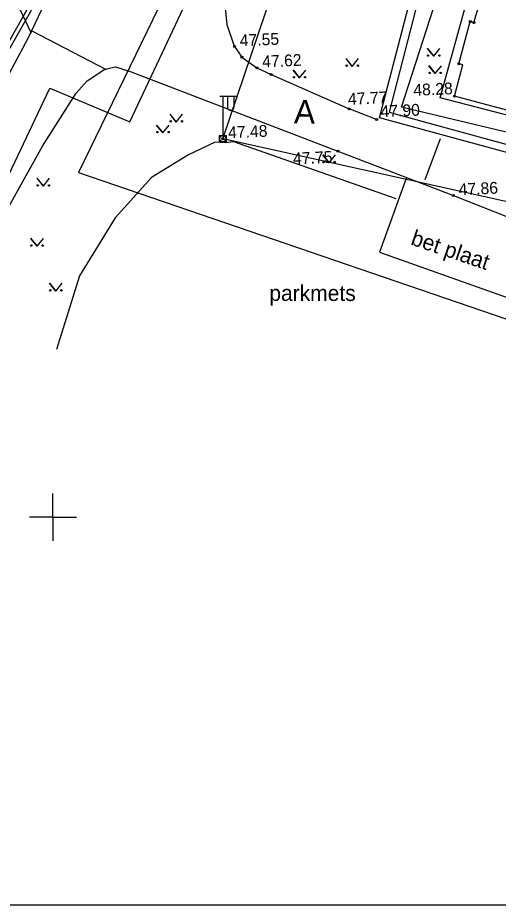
# Model space of a CAD drawing. Extents: x 640815 to 641975, y 6454871 to 6455868.
# Drawn here: x 641847.8 to 641878.3, y 6455725.3 to 6455781.8 of the extents above; entities that cross this region are included whole.
import ezdxf

# ---------------------------------------------------------------- set-up
doc = ezdxf.new("R2010")
doc.units = 0
for name, color, linetype in [('Level 1', 7, 'Continuous'), ('Level 14', 7, 'Continuous'), ('Level 15', 7, 'Continuous'), ('Level 19', 7, 'Continuous'), ('Level 2', 7, 'Continuous'), ('Level 20', 7, 'Continuous'), ('Level 26', 7, 'Continuous'), ('Level 28', 7, 'Continuous'), ('Level 30', 7, 'Continuous'), ('Level 40', 7, 'Continuous'), ('Level 41', 7, 'Continuous'), ('Level 44', 7, 'Continuous'), ('Level 59', 7, 'Continuous'), ('Level 61', 7, 'Continuous'), ('Level 62', 7, 'Continuous'), ('Level 63', 7, 'Continuous'), ('Level 7', 7, 'Continuous')]:
    doc.layers.add(name, color=color, linetype=linetype)

msp = doc.modelspace()

# ---------------------------------------------------------------- linework, layer by layer
at = {"layer": 'Level 1'}
msp.add_lwpolyline([(641893.89, 6455783.3), (641893.19, 6455780.69), (641892.94, 6455780.76), (641892.49, 6455779.05), (641890.17, 6455779.67), (641889.73, 6455778), (641889.97, 6455777.93), (641889.5, 6455776.11), (641889.24, 6455776.17), (641888.51, 6455773.39), (641884.37, 6455774.48), (641884.1, 6455773.46), (641881.95, 6455774.04), (641882.21, 6455775), (641875.55, 6455776.77), (641876.08, 6455778.77), (641875.83, 6455778.83), (641876.56, 6455781.52), (641876.78, 6455781.45), (641877.2, 6455782.86)], dxfattribs=at)
at = {"layer": 'Level 14'}
for points in [[(641860.81, 6455774.07), (641873.59, 6455811.77)], [(641902.19, 6455764.9), (641860.81, 6455774.07)]]:
    msp.add_lwpolyline(points, dxfattribs=at)
at = {"layer": 'Level 15'}
for points in [[(641838.95, 6455765.64), (641857.68, 6455798.81), (641865.28, 6455810.02), (641870.04, 6455808.9), (641872.99, 6455806.82), (641888.44, 6455803.06)], [(641839.04, 6455765.39), (641842.91, 6455772.13), (641857.66, 6455798.26), (641865.43, 6455809.63), (641869.98, 6455808.57), (641872.93, 6455806.49), (641888.38, 6455802.73)]]:
    msp.add_lwpolyline(points, dxfattribs=at)
at = {"layer": 'Level 19'}
msp.add_lwpolyline([(641843.29, 6455763.57), (641849.8, 6455777.28), (641854.9, 6455775.14), (641876.23, 6455820.47), (641887.01, 6455816.85)], dxfattribs=at)
at = {"layer": 'Level 20'}
for p, q in [((641860.61, 6455776.77), (641861.71, 6455776.77)), ((641860.81, 6455776.77), (641860.81, 6455774.27)), ((641861.11, 6455776.77), (641861.11, 6455776.07)), ((641861.51, 6455776.77), (641861.51, 6455776.07))]:
    msp.add_line(p, q, dxfattribs=at)
msp.add_circle((641860.81, 6455774.07), 0.2, dxfattribs=at)
msp.add_arc((641861.31, 6455776.07), 0.2, 179.9393, 0.0607, dxfattribs=at)
at = {"layer": 'Level 26'}
msp.add_lwpolyline([(641860.6, 6455774.28), (641861.02, 6455774.28), (641861.02, 6455773.86), (641860.6, 6455773.86)], close=True, dxfattribs=at)
at = {"layer": 'Level 28'}
msp.add_lwpolyline([(641881.61, 6455774.14), (641882.09, 6455773.99), (641881.59, 6455772.45), (641870.78, 6455775.4), (641875.66, 6455794.13), (641878.87, 6455793.31), (641884.11, 6455791.75), (641885.29, 6455791.43), (641885.16, 6455790.95), (641881.36, 6455792.05), (641878.74, 6455792.83), (641875.97, 6455793.53), (641871.39, 6455775.75), (641875.26, 6455774.69), (641879.13, 6455773.63), (641881.26, 6455773.06), (641881.61, 6455774.14)], dxfattribs=at)
at = {"layer": 'Level 30'}
for points in [[(641848.64, 6455780.76), (641846.27, 6455785.76), (641858.77, 6455812.1), (641866.41, 6455828.29), (641877.87, 6455852.36)], [(641840.06, 6455764.85), (641848.43, 6455780.47), (641857.44, 6455799.38), (641861.42, 6455807.49), (641873.17, 6455831.96), (641881.33, 6455849.72)], [(641882.08, 6455774.73), (641874.65, 6455776.67), (641876.32, 6455782.73), (641874.9, 6455783.1), (641877.01, 6455790.8), (641883.79, 6455789.02), (641885.64, 6455795.99)], [(641861.55, 6455779.93), (641861.09, 6455781.31), (641860.97, 6455782.63), (641861.27, 6455783.61)], [(641861.55, 6455779.93), (641862.03, 6455779.26), (641862.98, 6455778.58), (641863.88, 6455778.15), (641868.85, 6455775.96)], [(641843.66, 6455763.42), (641843.66, 6455763.42), (641849.34, 6455773.6), (641851.48, 6455776.96), (641852.17, 6455777.75), (641853.31, 6455778.5), (641853.99, 6455778.63)], [(641853.99, 6455778.63), (641854.98, 6455778.33), (641868.14, 6455773.27), (641875.48, 6455770.45), (641890.57, 6455764.5), (641888.67, 6455758.95), (641894.19, 6455756.59), (641894.71, 6455756.59), (641895.12, 6455756.68), (641895.42, 6455756.83), (641895.63, 6455757.07), (641895.81, 6455757.41)], [(641870.6, 6455775.3), (641868.85, 6455775.96)], [(641872.49, 6455771.6), (641870.79, 6455766.86), (641879.93, 6455763.61), (641880.34, 6455764.66), (641883.87, 6455763.46), (641884.98, 6455766.67)]]:
    msp.add_lwpolyline(points, dxfattribs=at)
at = {"layer": 'Level 40'}
msp.add_lwpolyline([(641920.87, 6455838.1), (641888.18, 6455847.14), (641851.63, 6455771.91), (641899.82, 6455755.42), (641903.62, 6455770.27)], close=True, dxfattribs=at)
at = {"layer": 'Level 41'}
for points in [[(641848.65, 6455780.93), (641853.39, 6455778.47)], [(641874.65, 6455774.06), (641873.66, 6455771.45)], [(641871.85, 6455770.24), (641861.52, 6455773.86), (641860.96, 6455773.8), (641860.33, 6455773.84), (641858.62, 6455773.04), (641856.28, 6455771.6), (641853.95, 6455769.03), (641851.7, 6455765.35), (641850.23, 6455760.66)]]:
    msp.add_lwpolyline(points, dxfattribs=at)
at = {"layer": 'Level 44'}
for p, q in [((641873.82, 6455779.82), (641874.23, 6455779.31)), ((641874.23, 6455779.31), (641873.83, 6455779.81)), ((641874.23, 6455779.31), (641874.63, 6455779.81)), ((641868.64, 6455779.17), (641869.05, 6455778.67)), ((641869.05, 6455778.67), (641868.65, 6455779.17)), ((641869.05, 6455778.67), (641869.45, 6455779.17)), ((641865.28, 6455778.44), (641865.69, 6455777.93)), ((641865.69, 6455777.93), (641865.29, 6455778.43)), ((641865.69, 6455777.93), (641866.09, 6455778.43)), ((641873.92, 6455778.72), (641874.32, 6455778.21)), ((641874.32, 6455778.21), (641873.92, 6455778.71)), ((641874.32, 6455778.21), (641874.72, 6455778.71)), ((641857.44, 6455775.64), (641857.85, 6455775.13)), ((641857.85, 6455775.13), (641857.45, 6455775.63)), ((641857.85, 6455775.13), (641858.25, 6455775.63)), ((641856.6, 6455774.94), (641857, 6455774.44)), ((641857, 6455774.44), (641856.6, 6455774.94)), ((641857, 6455774.44), (641857.4, 6455774.94)), ((641867.18, 6455773.04), (641867.58, 6455772.54)), ((641867.58, 6455772.54), (641867.18, 6455773.04)), ((641867.58, 6455772.54), (641867.98, 6455773.04)), ((641848.98, 6455771.56), (641849.39, 6455771.05)), ((641849.39, 6455771.05), (641848.99, 6455771.55)), ((641849.39, 6455771.05), (641849.79, 6455771.55)), ((641848.58, 6455767.74), (641848.99, 6455767.23)), ((641848.99, 6455767.23), (641848.59, 6455767.73)), ((641848.99, 6455767.23), (641849.39, 6455767.73)), ((641849.78, 6455764.88), (641850.18, 6455764.38)), ((641850.18, 6455764.38), (641849.78, 6455764.88)), ((641850.18, 6455764.38), (641850.58, 6455764.88))]:
    msp.add_line(p, q, dxfattribs=at)
for centre in [(641873.875, 6455779.355), (641874.585, 6455779.355), (641868.695, 6455778.715), (641869.405, 6455778.715), (641865.335, 6455777.975), (641866.045, 6455777.975), (641873.965, 6455778.255), (641874.675, 6455778.255), (641857.495, 6455775.175), (641858.205, 6455775.175), (641856.645, 6455774.485), (641857.355, 6455774.485), (641867.225, 6455772.585), (641867.935, 6455772.585), (641849.035, 6455771.095), (641849.745, 6455771.095), (641848.635, 6455767.275), (641849.345, 6455767.275), (641849.825, 6455764.425), (641850.535, 6455764.425)]:
    msp.add_circle(centre, 0.045, dxfattribs=at)
at = {"layer": 'Level 61'}
msp.add_lwpolyline([(641782.99, 6455867.73), (641975.13, 6455867.73), (641975.13, 6455725.32), (641782.99, 6455725.33), (641782.99, 6455867.73)], dxfattribs=at)
at = {"layer": 'Level 62'}
for centre in [(641876.56, 6455781.52), (641876.78, 6455781.45), (641861.55, 6455779.93), (641862.03, 6455779.26), (641862.98, 6455778.58), (641875.83, 6455778.83), (641863.88, 6455778.15), (641875.55, 6455776.77), (641868.85, 6455775.96), (641870.6, 6455775.29), (641860.81, 6455774.07), (641868.14, 6455773.27), (641875.48, 6455770.45)]:
    msp.add_circle(centre, 0.0625, dxfattribs=at)
at = {"layer": 'Level 63'}
for points in [[(641850, 6455750), (641850, 6455751.5)], [(641850, 6455750), (641848.5, 6455750)], [(641850, 6455750), (641851.5, 6455750)], [(641850, 6455750), (641850, 6455748.5)]]:
    msp.add_lwpolyline(points, dxfattribs=at)
at = {"layer": 'Level 7'}
msp.add_lwpolyline([(641888.99, 6455772.13), (641888.54, 6455772.17), (641872.18, 6455776.08), (641877.2, 6455791.63), (641877.36, 6455792.13)], dxfattribs=at)

# ---------------------------------------------------------------- texts
at = {"layer": 'Level 2'}
msp.add_text('bet plaat', height=1, rotation=341.337, dxfattribs=at).set_placement((641872.71, 6455767.35))
at = {"layer": 'Level 30'}
msp.add_text('A', height=1.5, rotation=358.4683, dxfattribs=at).set_placement((641865.33, 6455775.05))
at = {"layer": 'Level 59'}
for s, p in [('47.55', (641861.9, 6455779.94)), ('47.62', (641863.33, 6455778.6)), ('48.28', (641872.95, 6455776.79)), ('47.77', (641868.79, 6455776.22)), ('47.90', (641870.86, 6455775.43)), ('47.48', (641861.16, 6455774.09)), ('47.75', (641865.29, 6455772.43)), ('47.86', (641875.83, 6455770.47))]:
    msp.add_text(s, height=0.75, rotation=2.5631, dxfattribs=at).set_placement(p)
at = {"layer": 'Level 61'}
msp.add_text('parkmets', height=1, dxfattribs=at).set_placement((641863.77, 6455763.75))

doc.saveas('drawing.dxf')
